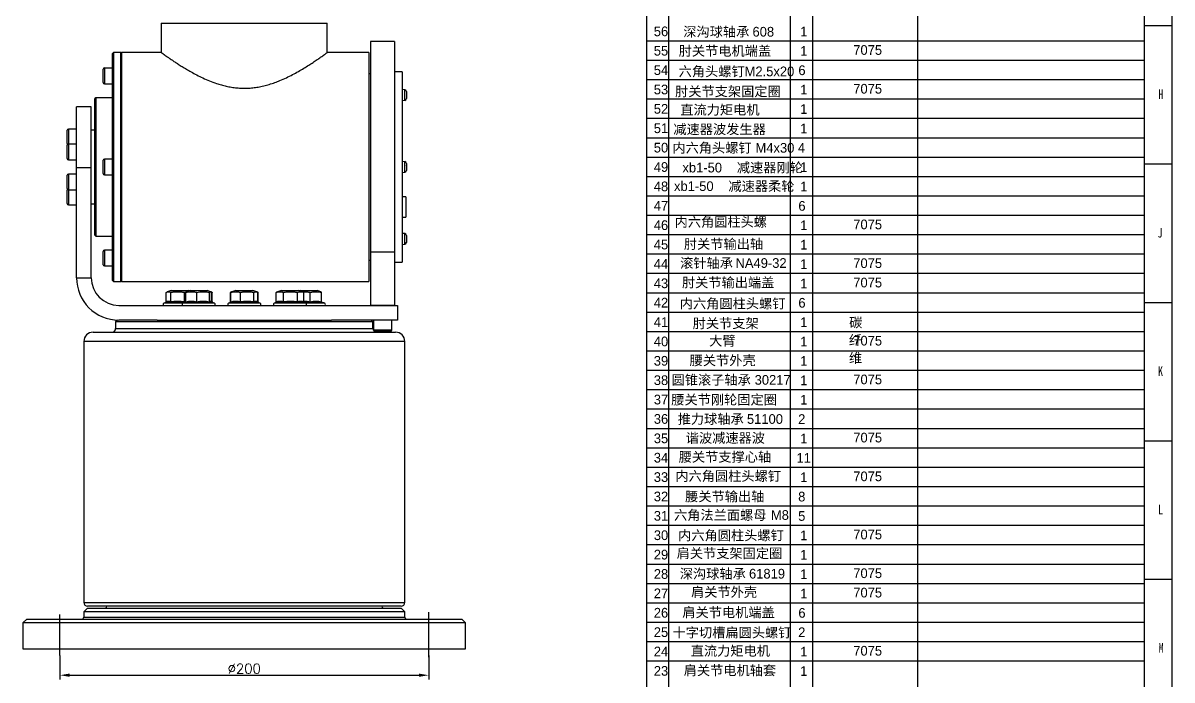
# Model space of a CAD drawing. Header units: millimetres. Extents: x 56 to 1245, y 45 to 886.
# Drawn here: x 830 to 1245.4, y 279.1 to 516.4 of the extents above; entities that cross this region are included whole.
import ezdxf

# ---------------------------------------------------------------- set-up
doc = ezdxf.new("R2010")
doc.units = ezdxf.units.MM
doc.styles.add('MtXpl_', font='SimSun.ttf')
doc.styles.add('MtXpl___shx', font='机械制图_长仿宋体.shx')
doc.styles.add('SLDTEXTSTYLE1', font='hyswlongfangsong.ttf')
doc.styles.get("Standard").update_dxf_attribs({"font": 'txt', "bigfont": 'gbcbig.shx'})
doc.styles.add('长仿宋', font='', dxfattribs={"height": 3.5})
doc.styles.get('长仿宋').set_extended_font_data('ChangFangSong')

msp = doc.modelspace()

# ---------------------------------------------------------------- linework, layer by layer
at = {"layer": 'Defpoints', "lineweight": -3}
for p, q in [((1245.36, 44.84), (1245.36, 885.84)), ((1235.36, 54.84), (1235.36, 875.89)), ((1055.36, 824.84), (1055.36, 110.84)), ((1063.36, 824.84), (1063.36, 110.84)), ((1107.36, 824.84), (1107.36, 110.84)), ((1115.36, 824.84), (1115.36, 110.84)), ((1153.36, 824.84), (1153.36, 110.84)), ((1245.36, 515.34), (1235.36, 515.34)), ((1235.36, 509.84), (1055.36, 509.84)), ((1235.36, 502.84), (1055.36, 502.84)), ((1235.36, 495.84), (1055.36, 495.84)), ((1235.36, 488.84), (1055.36, 488.84)), ((1235.36, 481.84), (1055.36, 481.84)), ((1235.36, 474.84), (1055.36, 474.84)), ((1235.36, 467.84), (1055.36, 467.84)), ((1245.36, 465.34), (1235.36, 465.34)), ((1235.36, 460.84), (1055.36, 460.84)), ((1235.36, 453.84), (1055.36, 453.84)), ((1235.36, 446.84), (1055.36, 446.84)), ((1235.36, 439.84), (1055.36, 439.84)), ((1235.36, 432.84), (1055.36, 432.84)), ((1235.36, 425.84), (1055.36, 425.84)), ((1235.36, 418.84), (1055.36, 418.84)), ((1235.36, 418.84), (1055.36, 418.84)), ((1245.36, 415.34), (1235.36, 415.34)), ((1235.36, 411.84), (1055.36, 411.84)), ((1235.36, 404.84), (1055.36, 404.84)), ((1235.36, 397.84), (1055.36, 397.84)), ((1235.36, 390.84), (1055.36, 390.84)), ((1235.36, 383.84), (1055.36, 383.84)), ((1235.36, 376.84), (1055.36, 376.84)), ((1235.36, 369.84), (1055.36, 369.84)), ((1235.36, 362.84), (1055.36, 362.84)), ((1245.36, 365.34), (1235.36, 365.34)), ((1235.36, 355.84), (1055.36, 355.84)), ((1235.36, 348.84), (1055.36, 348.84)), ((1235.36, 341.84), (1055.36, 341.84)), ((1235.36, 334.84), (1055.36, 334.84)), ((1235.36, 327.84), (1055.36, 327.84)), ((1235.36, 320.84), (1055.36, 320.84)), ((1235.36, 313.84), (1055.36, 313.84)), ((1245.36, 315.34), (1235.36, 315.34)), ((976.7, 287.37), (976.7, 303.55)), ((1235.36, 306.84), (1055.36, 306.84)), ((843.37, 287.93), (843.37, 302.67)), ((1235.36, 299.84), (1055.36, 299.84)), ((1235.36, 292.84), (1055.36, 292.84)), ((843.37, 287.93), (843.37, 279.29)), ((976.7, 287.93), (976.7, 279.29)), ((1235.36, 285.84), (1055.36, 285.84)), ((846.87, 280.79), (973.2, 280.79))]:
    msp.add_line(p, q, dxfattribs=at)
at = {"layer": 'Defpoints', "linetype": 'Continuous', "lineweight": -3}
for p, q in [((880.04, 516.38), (880.04, 505.71)), ((880.04, 516.38), (940.04, 516.38)), ((940.04, 505.7), (940.04, 516.38)), ((964.38, 509.71), (955.71, 509.71)), ((955.71, 509.71), (955.71, 433.66)), ((964.38, 509.71), (964.38, 433.66)), ((862.71, 505.71), (862.38, 505.38)), ((862.38, 484.88), (862.38, 505.38)), ((865.38, 505.71), (862.71, 505.71)), ((862.71, 505.71), (862.71, 485.05)), ((865.71, 505.38), (865.38, 505.71)), ((865.38, 423.05), (865.38, 505.71)), ((880.04, 505.71), (865.71, 505.71)), ((865.71, 505.71), (865.71, 423.05)), ((955.04, 505.71), (940.03, 505.71)), ((955.04, 505.71), (955.04, 423.05)), ((859.04, 494.87), (859.04, 499.71)), ((862.38, 500.12), (859.46, 500.12)), ((859.46, 500.12), (859.46, 494.46)), ((967.04, 498.71), (964.38, 498.71)), ((967.04, 498.71), (967.04, 430.05)), ((859.46, 494.46), (862.38, 494.46)), ((955.71, 498.05), (955.04, 498.05)), ((968.04, 492.28), (967.04, 492.36)), ((968.04, 488.45), (968.04, 492.28)), ((968.64, 491.61), (968.64, 490.88)), ((968.64, 490.88), (968.64, 490.88)), ((968.64, 490.88), (968.64, 490.39)), ((968.64, 490.39), (968.64, 490.38)), ((968.64, 490.38), (968.64, 489.22)), ((968.64, 490.38), (968.64, 490.38)), ((854.71, 486.05), (849.38, 486.05)), ((849.38, 464.07), (849.38, 486.05)), ((854.71, 464.07), (854.71, 486.05)), ((856.38, 489.38), (856.04, 489.05)), ((856.04, 476.71), (856.04, 489.05)), ((862.38, 489.38), (856.38, 489.38)), ((856.38, 489.38), (856.38, 476.88)), ((967.04, 488.36), (968.04, 488.45)), ((968.64, 489.22), (968.64, 489.18)), ((968.64, 489.22), (968.64, 489.19)), ((968.64, 489.18), (968.64, 489.07)), ((968.64, 489.07), (968.64, 489.11)), ((862.38, 423.38), (862.38, 484.88)), ((862.71, 485.05), (862.71, 423.05)), ((846.04, 474.54), (846.04, 477.63)), ((849.38, 478.05), (846.46, 478.05)), ((846.46, 478.05), (846.46, 474.43)), ((856.04, 477.71), (854.71, 477.71)), ((846.04, 472.8), (846.04, 474.54)), ((846.46, 474.43), (846.46, 472.63)), ((856.04, 439.71), (856.04, 476.71)), ((856.38, 476.88), (856.38, 439.38)), ((846.04, 467.38), (846.04, 472.21)), ((849.38, 472.63), (846.46, 472.63)), ((846.46, 472.63), (846.46, 466.96)), ((846.46, 466.96), (849.38, 466.96)), ((859.04, 461.96), (859.04, 466.8)), ((862.38, 467.21), (859.46, 467.21)), ((859.46, 467.21), (859.46, 461.55)), ((968.04, 466.29), (967.04, 466.38)), ((968.04, 462.47), (968.04, 466.29)), ((968.64, 465.63), (968.64, 464.96)), ((846.04, 456.55), (846.04, 461.38)), ((849.38, 461.8), (846.46, 461.8)), ((846.46, 461.8), (846.46, 456.13)), ((849.38, 424.38), (849.38, 464.07)), ((854.71, 464.07), (849.38, 464.07)), ((854.71, 424.38), (854.71, 464.07)), ((859.46, 461.55), (862.38, 461.55)), ((967.04, 462.38), (968.04, 462.47)), ((968.64, 464.96), (968.64, 464.97)), ((968.64, 464.97), (968.64, 464.48)), ((968.64, 464.5), (968.64, 464.47)), ((968.64, 464.48), (968.64, 464.47)), ((968.64, 464.47), (968.64, 463.27)), ((968.64, 463.27), (968.64, 463.23)), ((968.64, 463.27), (968.64, 463.24)), ((968.64, 463.23), (968.64, 463.09)), ((968.64, 463.09), (968.64, 463.14)), ((846.04, 451.13), (846.04, 455.96)), ((846.46, 456.13), (849.38, 456.13)), ((846.46, 456.13), (846.46, 450.71)), ((968.38, 453.61), (967.04, 453.61)), ((968.38, 453.61), (968.38, 446.28)), ((846.46, 450.71), (849.38, 450.71)), ((854.71, 451.05), (856.04, 451.05)), ((967.04, 446.28), (968.38, 446.28)), ((968.04, 440.31), (967.04, 440.4)), ((968.04, 436.49), (968.04, 440.31)), ((856.04, 439.71), (856.38, 439.38)), ((856.38, 439.38), (862.38, 439.38)), ((967.04, 436.4), (968.04, 436.49)), ((968.64, 439.65), (968.64, 438.99)), ((968.64, 438.99), (968.64, 439)), ((968.64, 439), (968.64, 438.51)), ((968.64, 438.52), (968.64, 438.5)), ((968.64, 438.51), (968.64, 438.5)), ((968.64, 438.5), (968.64, 437.3)), ((968.64, 437.3), (968.64, 437.26)), ((968.64, 437.3), (968.64, 437.26)), ((968.64, 437.26), (968.64, 437.11)), ((968.64, 437.11), (968.64, 437.16)), ((859.04, 429.06), (859.04, 433.89)), ((862.38, 434.31), (859.46, 434.31)), ((859.46, 434.31), (859.46, 428.64)), ((964.38, 433.66), (955.71, 433.66)), ((955.71, 433.66), (955.71, 414.38)), ((964.38, 433.66), (964.38, 414.38)), ((859.46, 428.64), (862.38, 428.64)), ((955.04, 430.71), (955.71, 430.71)), ((964.38, 430.05), (967.04, 430.05)), ((849.38, 424.38), (854.71, 424.38)), ((862.38, 423.38), (862.71, 423.05)), ((862.71, 423.05), (865.38, 423.05)), ((865.38, 423.05), (865.71, 423.38)), ((865.71, 423.05), (955.04, 423.05)), ((883.64, 419.78), (882.11, 419.22)), ((883.64, 419.78), (889.78, 419.78)), ((890.48, 419.78), (889.17, 419.3)), ((890.13, 419.65), (889.78, 419.78)), ((890.48, 419.78), (896.61, 419.78)), ((897.92, 419.3), (896.61, 419.78)), ((906.98, 419.78), (905.53, 419.25)), ((906.98, 419.78), (913.11, 419.78)), ((914.56, 419.25), (913.11, 419.78)), ((923.48, 419.78), (921.66, 419.12)), ((923.48, 419.78), (929.61, 419.78)), ((931.43, 419.12), (929.61, 419.78)), ((930.31, 419.78), (929.96, 419.65)), ((930.31, 419.78), (936.44, 419.78)), ((937.74, 419.31), (936.44, 419.78)), ((881.87, 415.5), (880.98, 415.18)), ((881.79, 415.69), (881.79, 419.08)), ((883.47, 415.69), (883.47, 419.08)), ((888.88, 415.57), (887.82, 415.18)), ((888.39, 415.69), (888.39, 419.08)), ((888.39, 415.69), (888.9, 415.8)), ((888.9, 415.69), (888.9, 419.08)), ((892.85, 415.69), (892.85, 419.08)), ((897.49, 415.69), (897.49, 419.08)), ((898.16, 419.22), (897.94, 419.3)), ((899.27, 415.18), (898.14, 415.59)), ((898.18, 415.69), (898.18, 419.08)), ((898.18, 415.69), (898.2, 415.59)), ((898.48, 415.69), (898.48, 419.08)), ((905.08, 415.46), (904.32, 415.18)), ((904.92, 415.35), (905.01, 415.4)), ((905.04, 415.69), (905.04, 419.08)), ((905.04, 415.69), (905.18, 415.73)), ((905.53, 419.25), (905.09, 419.1)), ((905.09, 419.09), (905.33, 419.16)), ((905.18, 415.69), (905.18, 419.08)), ((908.63, 415.69), (908.63, 419.08)), ((913.5, 415.69), (913.5, 419.08)), ((914.99, 419.1), (914.57, 419.25)), ((915.77, 415.18), (914.79, 415.54)), ((914.82, 415.53), (914.79, 415.54)), ((914.91, 415.69), (914.91, 419.08)), ((914.91, 415.74), (915.05, 415.69)), ((914.93, 419.11), (915.05, 419.08)), ((915.05, 419.08), (914.99, 419.09)), ((915.05, 415.69), (915.05, 419.08)), ((921.29, 415.35), (920.81, 415.18)), ((921.67, 419.12), (921.54, 419.08)), ((921.54, 415.69), (921.54, 419.08)), ((924.24, 415.69), (924.24, 419.08)), ((929.23, 415.69), (929.23, 419.08)), ((931.54, 415.69), (931.54, 419.08)), ((932.27, 415.18), (931.69, 415.39)), ((933.88, 415.69), (933.88, 419.08)), ((937.94, 415.69), (937.94, 419.08)), ((939.11, 415.18), (937.95, 415.6)), ((864.71, 414.38), (965.38, 414.38)), ((883, 415.18), (880.98, 415.18)), ((887.82, 415.18), (883, 415.18)), ((892.75, 415.18), (887.82, 415.18)), ((899.27, 415.18), (892.75, 415.18)), ((908.43, 415.18), (904.32, 415.18)), ((915.77, 415.18), (908.43, 415.18)), ((923.9, 415.18), (920.81, 415.18)), ((932.27, 415.18), (923.9, 415.18)), ((939.11, 415.18), (932.27, 415.18)), ((964.38, 414.38), (955.71, 414.38)), ((965.38, 414.38), (965.38, 409.05)), ((864.21, 409.05), (863.54, 408.38)), ((863.54, 408.38), (863.54, 406.05)), ((956.54, 408.38), (863.54, 408.38)), ((878.59, 409.05), (864.71, 409.05)), ((878.59, 409.05), (941.5, 409.05)), ((965.38, 409.05), (941.5, 409.05)), ((956.54, 408.38), (955.88, 409.05)), ((956.54, 406.05), (956.54, 408.38)), ((956.71, 409.05), (956.71, 405.55)), ((963.38, 405.55), (963.38, 409.05)), ((855.38, 404.71), (964.71, 404.71)), ((863.54, 406.05), (956.54, 406.05)), ((956.71, 405.55), (963.29, 405.55)), ((962.8, 405.05), (957.21, 405.05)), ((962.88, 405.05), (962.8, 405.05)), ((963.29, 405.55), (963.38, 405.55)), ((852.04, 401.38), (852.04, 307.05)), ((968.04, 401.38), (852.04, 401.38)), ((968.04, 307.05), (968.04, 401.38)), ((852.04, 307.05), (968.04, 307.05)), ((853.38, 305.05), (852.04, 303.71)), ((852.04, 303.71), (852.04, 301.71)), ((968.04, 303.71), (852.04, 303.71)), ((966.71, 305.71), (853.38, 305.71)), ((853.38, 305.05), (966.7, 305.05)), ((966.7, 305.05), (966.71, 305.05)), ((968.04, 303.71), (966.71, 305.05)), ((968.04, 301.71), (968.04, 303.71)), ((831.38, 301.05), (830.04, 299.71)), ((830.04, 299.71), (830.04, 290.38)), ((990.04, 299.71), (830.04, 299.71)), ((831.38, 301.05), (988.7, 301.05)), ((852.04, 301.71), (968.03, 301.71)), ((968.03, 301.71), (968.04, 301.71)), ((988.7, 301.05), (988.71, 301.05)), ((990.04, 299.71), (988.71, 301.05)), ((990.04, 290.38), (990.04, 299.71)), ((830.04, 290.38), (990.03, 290.38)), ((990.03, 290.38), (990.04, 290.38))]:
    msp.add_line(p, q, dxfattribs=at)
for centre, radius, start, end in [((859.46, 499.71), 0.417, 90, 180), ((859.46, 494.87), 0.417, 180, 270), ((967.98, 491.61), 0.667, 0, 85), ((967.98, 489.11), 0.667, 275, 0), ((846.46, 477.63), 0.417, 90, 180), ((846.46, 472.8), 0.417, 180, 224.427), ((846.46, 472.21), 0.417, 90, 180), ((846.46, 467.38), 0.417, 180, 270), ((859.46, 466.8), 0.417, 90, 180), ((967.98, 465.63), 0.667, 0, 85), ((846.46, 461.38), 0.417, 90, 180), ((859.46, 461.96), 0.417, 180, 270), ((967.98, 463.13), 0.667, 275, 0), ((846.46, 456.55), 0.417, 180, 270), ((846.46, 455.96), 0.417, 135.573, 180), ((846.46, 451.13), 0.417, 180, 270), ((967.98, 439.65), 0.667, 0, 85), ((967.98, 437.15), 0.667, 275, 0), ((859.46, 433.89), 0.417, 90, 180), ((859.46, 429.06), 0.417, 180, 270), ((864.71, 424.38), 15.33, 180, 270), ((864.71, 424.38), 10, 180, 270), ((881.12, 414.79), 0.412, 110, 270), ((887.96, 414.79), 0.412, 110, 270), ((899.13, 414.79), 0.412, 270, 70), ((904.46, 414.79), 0.412, 110, 270), ((915.63, 414.79), 0.412, 270, 70), ((920.96, 414.79), 0.412, 110, 270), ((932.13, 414.79), 0.412, 270, 70), ((938.96, 414.79), 0.412, 270, 70), ((855.38, 401.38), 3.33, 90, 180), ((862.21, 406.05), 1.33, 270, 0), ((957.88, 406.05), 1.33, 180, 270), ((957.21, 405.55), 0.5, 180, 270), ((962.88, 405.55), 0.5, 270, 0), ((964.71, 401.38), 3.33, 0, 90), ((853.38, 307.05), 1.33, 180, 270), ((859.71, 305.71), 0.667, 270, 0), ((960.38, 305.71), 0.667, 180, 270), ((966.71, 307.05), 1.33, 270, 0), ((851.38, 301.71), 0.667, 270, 0), ((968.71, 301.71), 0.667, 180, 270)]:
    msp.add_arc(centre, radius, start, end, dxfattribs=at)
for points, knots in [([(880.04, 505.71), (880.06, 505.7), (880.09, 505.68), (880.34, 505.5), (880.74, 505.21), (881.3, 504.81), (881.99, 504.32), (882.82, 503.74), (883.78, 503.08), (884.89, 502.34), (886.16, 501.51), (887.57, 500.62), (889.11, 499.68), (890.86, 498.67), (892.83, 497.6), (895.05, 496.51), (897.44, 495.46), (899.69, 494.62), (901.74, 493.99), (903.54, 493.53), (905.41, 493.17), (907.31, 492.92), (909.23, 492.81), (911.15, 492.81), (913.09, 492.96), (915.07, 493.23), (917.08, 493.65), (919.09, 494.2), (921.04, 494.85), (923.12, 495.66), (925.29, 496.62), (927.52, 497.74), (929.62, 498.89), (931.57, 500.03), (933.35, 501.14), (934.97, 502.19), (936.42, 503.16), (937.55, 503.94), (938.4, 504.54), (939.02, 504.98), (939.52, 505.33), (939.85, 505.57), (940.03, 505.7), (940.03, 505.7), (940.03, 505.7)], [0, 0, 0, 0, 0.022084, 0.044529, 0.067156, 0.090147, 0.112227, 0.134588, 0.157083, 0.179843, 0.204002, 0.228416, 0.252953, 0.277736, 0.306354, 0.335159, 0.364595, 0.394287, 0.413514, 0.432965, 0.452541, 0.472385, 0.49162, 0.511186, 0.530924, 0.551004, 0.572589, 0.594504, 0.61657, 0.638927, 0.667772, 0.696829, 0.726505, 0.756385, 0.785494, 0.814815, 0.844875, 0.875226, 0.896915, 0.91889, 0.941016, 0.963462, 0.985156, 1, 1, 1, 1]), ([(881.65, 415.43), (881.68, 415.45), (881.73, 415.49), (881.78, 415.58), (881.79, 415.66), (881.79, 415.69)], [0, 0, 0, 0, 0.295183, 0.646867, 1, 1, 1, 1]), ([(881.79, 419.08), (881.93, 419.14), (882.2, 419.28), (882.62, 419.34), (882.97, 419.29), (883.25, 419.19), (883.39, 419.11), (883.47, 419.08)], [0, 0, 0, 0, 0.245777, 0.49396, 0.74516, 0.87247, 1, 1, 1, 1]), ([(881.79, 415.69), (881.93, 415.76), (882.21, 415.88), (882.63, 415.94), (883.05, 415.88), (883.33, 415.76), (883.47, 415.69)], [0, 0, 0, 0, 0.249147, 0.5, 0.749016, 1, 1, 1, 1]), ([(883.29, 415.35), (883.22, 415.38), (883.08, 415.46), (882.86, 415.54), (882.64, 415.6), (882.43, 415.62), (882.22, 415.6), (882.03, 415.56), (881.92, 415.52), (881.87, 415.5)], [0, 0, 0, 0, 0.154325, 0.308877, 0.464333, 0.620203, 0.761867, 0.903863, 1, 1, 1, 1]), ([(883.29, 415.35), (883.29, 415.35), (883.32, 415.36), (883.36, 415.4), (883.42, 415.48), (883.46, 415.58), (883.46, 415.66), (883.47, 415.69)], [0, 0, 0, 0, 0.006713, 0.267679, 0.528689, 0.76386, 1, 1, 1, 1]), ([(888.33, 415.37), (887.95, 415.43), (887.14, 415.57), (885.92, 415.63), (884.62, 415.57), (883.76, 415.42), (883.29, 415.35)], [0, 0, 0, 0, 0.227052, 0.485365, 0.720735, 1, 1, 1, 1]), ([(883.47, 419.08), (883.86, 419.14), (884.66, 419.28), (885.89, 419.34), (887.14, 419.28), (887.97, 419.15), (888.39, 419.08)], [0, 0, 0, 0, 0.2447066, 0.4911898, 0.7444174, 1, 1, 1, 1]), ([(883.47, 415.69), (883.87, 415.76), (884.69, 415.88), (885.92, 415.94), (887.16, 415.88), (887.98, 415.76), (888.39, 415.69)], [0, 0, 0, 0, 0.249147, 0.5, 0.749016, 1, 1, 1, 1]), ([(888.39, 419.08), (888.53, 419.12), (888.74, 419.18), (888.96, 419.21), (889.04, 419.22)], [0, 0, 0, 0, 0.6598013, 1, 1, 1, 1]), ([(888.39, 415.69), (888.39, 415.66), (888.39, 415.58), (888.41, 415.48), (888.43, 415.43), (888.44, 415.41)], [0, 0, 0, 0, 0.326737, 0.652134, 1, 1, 1, 1]), ([(888.65, 415.35), (888.65, 415.35), (888.69, 415.36), (888.76, 415.4), (888.84, 415.48), (888.89, 415.58), (888.9, 415.66), (888.9, 415.69)], [0, 0, 0, 0, 0.006713, 0.267679, 0.528689, 0.76386, 1, 1, 1, 1]), ([(892.81, 415.35), (892.64, 415.38), (892.3, 415.46), (891.78, 415.54), (891.26, 415.6), (890.76, 415.62), (890.26, 415.6), (889.75, 415.55), (889.22, 415.47), (888.84, 415.39), (888.65, 415.35)], [0, 0, 0, 0, 0.124415, 0.249012, 0.374339, 0.499999, 0.614207, 0.728682, 0.864203, 1, 1, 1, 1]), ([(888.65, 415.35), (888.69, 415.38), (888.75, 415.46), (888.82, 415.53), (888.86, 415.55), (888.87, 415.55)], [0, 0, 0, 0, 0.448513, 0.897686, 1, 1, 1, 1]), ([(888.9, 419.08), (889.23, 419.14), (889.87, 419.28), (890.86, 419.34), (891.68, 419.29), (892.35, 419.19), (892.68, 419.11), (892.85, 419.08)], [0, 0, 0, 0, 0.245777, 0.49396, 0.74516, 0.87247, 1, 1, 1, 1]), ([(889.17, 419.3), (889.16, 419.3), (889.13, 419.29), (889.07, 419.25), (888.99, 419.18), (888.94, 419.11), (888.9, 419.08)], [0, 0, 0, 0, 0.074558, 0.361704, 0.649322, 1, 1, 1, 1]), ([(888.9, 415.69), (889.23, 415.76), (889.88, 415.88), (890.87, 415.94), (891.87, 415.88), (892.52, 415.76), (892.85, 415.69)], [0, 0, 0, 0, 0.249147, 0.5, 0.749016, 1, 1, 1, 1]), ([(892.81, 415.35), (892.81, 415.35), (892.81, 415.36), (892.82, 415.4), (892.84, 415.48), (892.84, 415.58), (892.85, 415.66), (892.85, 415.69)], [0, 0, 0, 0, 0.0067129, 0.2676791, 0.5286892, 0.7638601, 1, 1, 1, 1]), ([(897.7, 415.35), (897.3, 415.42), (896.48, 415.56), (895.28, 415.63), (894.05, 415.57), (893.25, 415.42), (892.81, 415.35)], [0, 0, 0, 0, 0.24903, 0.499998, 0.728675, 1, 1, 1, 1]), ([(892.85, 419.08), (893.22, 419.14), (893.98, 419.28), (895.14, 419.34), (896.31, 419.28), (897.09, 419.15), (897.49, 419.08)], [0, 0, 0, 0, 0.244707, 0.49119, 0.744417, 1, 1, 1, 1]), ([(892.85, 415.69), (893.23, 415.76), (894, 415.88), (895.16, 415.94), (896.33, 415.88), (897.1, 415.76), (897.49, 415.69)], [0, 0, 0, 0, 0.249147, 0.4999998, 0.7490164, 1, 1, 1, 1]), ([(897.49, 419.08), (897.52, 419.11), (897.6, 419.21), (897.7, 419.29), (897.8, 419.32), (897.88, 419.32), (897.95, 419.3), (898.05, 419.23), (898.13, 419.15), (898.18, 419.08), (898.18, 419.08)], [0, 0, 0, 0, 0.1330201, 0.3436676, 0.4496094, 0.5557577, 0.6639796, 0.772406, 0.9904036, 1, 1, 1, 1]), ([(897.49, 415.69), (897.54, 415.76), (897.66, 415.88), (897.84, 415.94), (898.01, 415.88), (898.13, 415.76), (898.18, 415.69)], [0, 0, 0, 0, 0.2495246, 0.5007637, 0.7494034, 1, 1, 1, 1]), ([(897.49, 415.69), (897.49, 415.66), (897.5, 415.58), (897.54, 415.48), (897.61, 415.4), (897.67, 415.36), (897.7, 415.35), (897.7, 415.35)], [0, 0, 0, 0, 0.23614, 0.471311, 0.732321, 0.993287, 1, 1, 1, 1]), ([(898.14, 415.59), (898.11, 415.6), (898.05, 415.62), (897.97, 415.6), (897.88, 415.55), (897.79, 415.47), (897.73, 415.39), (897.7, 415.35)], [0, 0, 0, 0, 0.19366, 0.377886, 0.562547, 0.78105, 1, 1, 1, 1]), ([(898.16, 415.59), (898.15, 415.59), (898.15, 415.59), (898.14, 415.59), (898.14, 415.59)], [0, 0, 0, 0, 0.657715, 1, 1, 1, 1]), ([(898.16, 419.21), (898.19, 419.2), (898.3, 419.17), (898.4, 419.11), (898.48, 419.08)], [0, 0, 0, 0, 0.29698, 1, 1, 1, 1]), ([(898.18, 415.82), (898.21, 415.81), (898.31, 415.78), (898.4, 415.73), (898.48, 415.69)], [0, 0, 0, 0, 0.2573401, 1, 1, 1, 1]), ([(898.48, 415.69), (898.48, 415.66), (898.49, 415.58), (898.54, 415.49), (898.59, 415.44), (898.62, 415.42)], [0, 0, 0, 0, 0.3431583, 0.6849082, 1, 1, 1, 1]), ([(904.77, 415.35), (904.77, 415.35), (904.81, 415.36), (904.88, 415.4), (904.97, 415.48), (905.03, 415.58), (905.04, 415.66), (905.04, 415.69)], [0, 0, 0, 0, 0.006713, 0.267679, 0.528689, 0.76386, 1, 1, 1, 1]), ([(904.92, 415.35), (904.92, 415.35), (904.96, 415.36), (905.03, 415.4), (905.11, 415.48), (905.17, 415.58), (905.18, 415.66), (905.18, 415.69)], [0, 0, 0, 0, 0.006713, 0.267679, 0.528689, 0.76386, 1, 1, 1, 1]), ([(908.56, 415.35), (908.41, 415.38), (908.11, 415.46), (907.66, 415.54), (907.21, 415.6), (906.76, 415.62), (906.33, 415.6), (905.88, 415.55), (905.41, 415.47), (905.08, 415.39), (904.92, 415.35)], [0, 0, 0, 0, 0.124415, 0.249012, 0.374339, 0.499999, 0.614207, 0.728682, 0.864203, 1, 1, 1, 1]), ([(905.18, 419.08), (905.46, 419.14), (906.03, 419.28), (906.89, 419.34), (907.61, 419.29), (908.2, 419.19), (908.49, 419.11), (908.63, 419.08)], [0, 0, 0, 0, 0.245777, 0.49396, 0.74516, 0.87247, 1, 1, 1, 1]), ([(905.53, 419.25), (905.52, 419.25), (905.47, 419.24), (905.36, 419.18), (905.24, 419.11), (905.18, 419.08)], [0, 0, 0, 0, 0.014694, 0.458675, 1, 1, 1, 1]), ([(905.18, 415.69), (905.47, 415.76), (906.04, 415.88), (906.9, 415.94), (907.77, 415.88), (908.35, 415.76), (908.63, 415.69)], [0, 0, 0, 0, 0.249147, 0.4999998, 0.7490164, 1, 1, 1, 1]), ([(908.56, 415.35), (908.56, 415.35), (908.57, 415.36), (908.59, 415.4), (908.61, 415.48), (908.63, 415.58), (908.63, 415.66), (908.63, 415.69)], [0, 0, 0, 0, 0.006713, 0.267679, 0.528689, 0.76386, 1, 1, 1, 1]), ([(913.68, 415.35), (913.26, 415.42), (912.41, 415.56), (911.15, 415.63), (909.86, 415.57), (909.02, 415.42), (908.56, 415.35)], [0, 0, 0, 0, 0.24903, 0.499998, 0.728675, 1, 1, 1, 1]), ([(908.63, 419.08), (909.03, 419.14), (909.82, 419.28), (911.03, 419.34), (912.26, 419.28), (913.08, 419.15), (913.5, 419.08)], [0, 0, 0, 0, 0.244707, 0.49119, 0.744417, 1, 1, 1, 1]), ([(908.63, 415.69), (909.03, 415.76), (909.84, 415.88), (911.06, 415.94), (912.29, 415.88), (913.09, 415.76), (913.5, 415.69)], [0, 0, 0, 0, 0.249147, 0.5, 0.749016, 1, 1, 1, 1]), ([(913.5, 419.08), (913.56, 419.11), (913.72, 419.21), (913.93, 419.29), (914.13, 419.32), (914.28, 419.32), (914.43, 419.3), (914.64, 419.23), (914.8, 419.15), (914.9, 419.08), (914.91, 419.08)], [0, 0, 0, 0, 0.13302, 0.343668, 0.449609, 0.555758, 0.66398, 0.772406, 0.990404, 1, 1, 1, 1]), ([(913.5, 415.69), (913.61, 415.76), (913.85, 415.88), (914.2, 415.94), (914.56, 415.88), (914.79, 415.76), (914.91, 415.69)], [0, 0, 0, 0, 0.2495246, 0.5007637, 0.7494034, 1, 1, 1, 1]), ([(913.5, 415.69), (913.5, 415.66), (913.5, 415.58), (913.54, 415.48), (913.6, 415.4), (913.65, 415.36), (913.68, 415.35), (913.68, 415.35)], [0, 0, 0, 0, 0.2361399, 0.4713108, 0.7323209, 0.9932871, 1, 1, 1, 1]), ([(914.79, 415.54), (914.79, 415.54), (914.73, 415.57), (914.6, 415.59), (914.42, 415.62), (914.24, 415.6), (914.06, 415.55), (913.88, 415.47), (913.75, 415.39), (913.68, 415.35)], [0, 0, 0, 0, 0.002008, 0.168242, 0.334916, 0.48687, 0.639181, 0.819406, 1, 1, 1, 1]), ([(914.91, 415.69), (914.91, 415.66), (914.92, 415.58), (914.96, 415.5), (915, 415.47), (915.01, 415.46)], [0, 0, 0, 0, 0.419295, 0.836869, 1, 1, 1, 1]), ([(915.05, 415.69), (915.05, 415.66), (915.06, 415.58), (915.12, 415.48), (915.2, 415.4), (915.28, 415.36), (915.32, 415.35), (915.32, 415.35)], [0, 0, 0, 0, 0.23614, 0.471311, 0.732321, 0.993287, 1, 1, 1, 1]), ([(921.27, 415.35), (921.27, 415.35), (921.31, 415.36), (921.39, 415.4), (921.47, 415.48), (921.53, 415.58), (921.54, 415.66), (921.54, 415.69)], [0, 0, 0, 0, 0.006713, 0.267679, 0.528689, 0.76386, 1, 1, 1, 1]), ([(924.11, 415.35), (924, 415.38), (923.77, 415.46), (923.42, 415.54), (923.06, 415.6), (922.72, 415.62), (922.38, 415.6), (922.03, 415.55), (921.66, 415.47), (921.4, 415.39), (921.27, 415.35)], [0, 0, 0, 0, 0.1244148, 0.2490123, 0.3743394, 0.4999995, 0.6142069, 0.7286824, 0.8642027, 1, 1, 1, 1]), ([(921.54, 419.08), (921.76, 419.14), (922.2, 419.28), (922.88, 419.34), (923.44, 419.29), (923.9, 419.19), (924.12, 419.11), (924.24, 419.08)], [0, 0, 0, 0, 0.245777, 0.49396, 0.74516, 0.87247, 1, 1, 1, 1]), ([(921.54, 415.69), (921.77, 415.76), (922.21, 415.88), (922.89, 415.94), (923.57, 415.88), (924.01, 415.76), (924.24, 415.69)], [0, 0, 0, 0, 0.249147, 0.5, 0.749016, 1, 1, 1, 1]), ([(924.11, 415.35), (924.11, 415.35), (924.13, 415.36), (924.16, 415.4), (924.2, 415.48), (924.23, 415.58), (924.23, 415.66), (924.24, 415.69)], [0, 0, 0, 0, 0.006713, 0.267679, 0.528689, 0.76386, 1, 1, 1, 1]), ([(929.38, 415.35), (928.95, 415.42), (928.07, 415.56), (926.78, 415.63), (925.46, 415.57), (924.58, 415.42), (924.11, 415.35)], [0, 0, 0, 0, 0.24903, 0.499998, 0.728675, 1, 1, 1, 1]), ([(924.24, 419.08), (924.64, 419.14), (925.45, 419.28), (926.7, 419.34), (927.97, 419.28), (928.81, 419.15), (929.23, 419.08)], [0, 0, 0, 0, 0.244707, 0.49119, 0.744417, 1, 1, 1, 1]), ([(924.24, 415.69), (924.65, 415.76), (925.48, 415.88), (926.73, 415.94), (927.99, 415.88), (928.82, 415.76), (929.23, 415.69)], [0, 0, 0, 0, 0.249147, 0.4999998, 0.7490164, 1, 1, 1, 1]), ([(929.23, 419.08), (929.34, 419.11), (929.6, 419.21), (929.94, 419.29), (930.27, 419.32), (930.52, 419.32), (930.77, 419.3), (931.1, 419.23), (931.36, 419.15), (931.53, 419.08), (931.54, 419.08)], [0, 0, 0, 0, 0.1330201, 0.3436676, 0.4496094, 0.5557577, 0.6639796, 0.772406, 0.9904036, 1, 1, 1, 1]), ([(929.23, 415.69), (929.43, 415.76), (929.81, 415.88), (930.39, 415.94), (930.97, 415.88), (931.35, 415.76), (931.54, 415.69)], [0, 0, 0, 0, 0.2495246, 0.5007637, 0.7494034, 1, 1, 1, 1]), ([(929.23, 415.69), (929.24, 415.66), (929.24, 415.58), (929.27, 415.48), (929.32, 415.4), (929.36, 415.36), (929.38, 415.35), (929.38, 415.35)], [0, 0, 0, 0, 0.23614, 0.471311, 0.732321, 0.993287, 1, 1, 1, 1]), ([(931.69, 415.39), (931.63, 415.41), (931.47, 415.47), (931.2, 415.54), (930.89, 415.6), (930.59, 415.62), (930.31, 415.6), (930.01, 415.55), (929.7, 415.47), (929.49, 415.39), (929.38, 415.35)], [0, 0, 0, 0, 0.077529, 0.208588, 0.340412, 0.472586, 0.593085, 0.713869, 0.856788, 1, 1, 1, 1]), ([(930.97, 419.29), (931.17, 419.3), (931.75, 419.34), (932.72, 419.28), (933.49, 419.14), (933.88, 419.08)], [0, 0, 0, 0, 0.200401, 0.59835, 1, 1, 1, 1]), ([(931.54, 415.92), (931.56, 415.92), (931.96, 415.94), (932.74, 415.88), (933.5, 415.76), (933.88, 415.69)], [0, 0, 0, 0, 0.023713, 0.509936, 1, 1, 1, 1]), ([(931.54, 415.69), (931.55, 415.66), (931.55, 415.58), (931.61, 415.48), (931.7, 415.4), (931.77, 415.36), (931.81, 415.35), (931.81, 415.35)], [0, 0, 0, 0, 0.23614, 0.471311, 0.732321, 0.993287, 1, 1, 1, 1]), ([(933.91, 415.35), (933.51, 415.42), (932.73, 415.57), (931.95, 415.59), (931.56, 415.61)], [0, 0, 0, 0, 0.50867, 1, 1, 1, 1]), ([(933.88, 419.08), (934.06, 419.11), (934.52, 419.21), (935.13, 419.29), (935.7, 419.32), (936.14, 419.32), (936.58, 419.3), (937.17, 419.23), (937.62, 419.15), (937.93, 419.08), (937.94, 419.08)], [0, 0, 0, 0, 0.1330201, 0.3436676, 0.4496094, 0.5557577, 0.6639796, 0.772406, 0.9904036, 1, 1, 1, 1]), ([(933.88, 415.69), (934.21, 415.76), (934.89, 415.88), (935.91, 415.94), (936.93, 415.88), (937.6, 415.76), (937.94, 415.69)], [0, 0, 0, 0, 0.249525, 0.500764, 0.749403, 1, 1, 1, 1]), ([(933.88, 415.69), (933.88, 415.66), (933.88, 415.58), (933.89, 415.48), (933.89, 415.4), (933.9, 415.36), (933.91, 415.35), (933.91, 415.35)], [0, 0, 0, 0, 0.23614, 0.471311, 0.732321, 0.993287, 1, 1, 1, 1]), ([(938.19, 415.35), (938.01, 415.38), (937.66, 415.46), (937.12, 415.54), (936.58, 415.6), (936.06, 415.62), (935.55, 415.6), (935.03, 415.55), (934.48, 415.47), (934.1, 415.39), (933.91, 415.35)], [0, 0, 0, 0, 0.124241, 0.248664, 0.373813, 0.499293, 0.613691, 0.728358, 0.86404, 1, 1, 1, 1]), ([(937.94, 419.08), (937.9, 419.15), (937.83, 419.26), (937.76, 419.29), (937.73, 419.3)], [0, 0, 0, 0, 0.594801, 1, 1, 1, 1]), ([(937.94, 415.69), (937.94, 415.66), (937.95, 415.58), (938, 415.48), (938.08, 415.4), (938.15, 415.36), (938.19, 415.35), (938.19, 415.35)], [0, 0, 0, 0, 0.2361399, 0.4713108, 0.7323209, 0.9932871, 1, 1, 1, 1]), ([(937.95, 415.6), (937.96, 415.6), (937.98, 415.59), (938.04, 415.55), (938.11, 415.47), (938.16, 415.39), (938.19, 415.35)], [0, 0, 0, 0, 0.067203, 0.34399, 0.67166, 1, 1, 1, 1])]:
    msp.add_open_spline(points, degree=3, knots=knots, dxfattribs=at)
at = {"layer": 'Defpoints'}
for points in [[(846.87, 281.38), (846.87, 280.21), (843.37, 280.79)], [(973.2, 281.38), (973.2, 280.21), (976.7, 280.79)]]:
    msp.add_solid(points, dxfattribs=at)

# ---------------------------------------------------------------- texts
for s, style, p in [('56', 'MtXpl___shx', (1058.05, 511.61)), ('深沟球轴承', 'MtXpl_', (1068.7, 511.47)), ('608', 'MtXpl___shx', (1093.73, 511.47)), ('1', '长仿宋', (1110.98, 511.56)), ('55', 'MtXpl___shx', (1058.05, 504.61)), ('肘关节电机端盖', 'MtXpl_', (1067.05, 504.56)), ('1', '长仿宋', (1110.98, 504.56)), ('7075', '长仿宋', (1130.15, 504.88)), ('54', 'MtXpl___shx', (1058.05, 497.61)), ('六角头螺钉', 'MtXpl_', (1067.03, 497.15)), ('M2.5x20', 'MtXpl___shx', (1090.88, 497.15)), ('6', '长仿宋', (1110.31, 497.56)), ('7075', '长仿宋', (1130.15, 490.88)), ('53', 'MtXpl___shx', (1058.05, 490.61)), ('肘关节支架固定圈', 'MtXpl_', (1065.74, 489.93)), ('1', '长仿宋', (1110.98, 490.56)), ('H', 'SLDTEXTSTYLE1', (1240.43, 488.88)), ('52', 'MtXpl___shx', (1058.05, 483.61)), ('直流力矩电机', 'MtXpl_', (1067.63, 483.29)), ('1', '长仿宋', (1110.98, 483.56)), ('51', 'MtXpl___shx', (1058.05, 476.61)), ('减速器波发生器', 'MtXpl_', (1065.13, 476.25)), ('1', '长仿宋', (1110.98, 476.56)), ('内六角头螺钉', 'MtXpl_', (1064.78, 469.54)), ('50', 'MtXpl___shx', (1058.05, 469.61)), ('M4x30', 'MtXpl___shx', (1094.81, 469.54)), ('4', '长仿宋', (1110.14, 469.56)), ('49', 'MtXpl___shx', (1058.05, 462.61)), ('xb1-50', 'MtXpl___shx', (1068.4, 462.4)), ('减速器刚轮', 'MtXpl_', (1088.07, 462.4)), ('1', '长仿宋', (1110.98, 462.56)), ('48', 'MtXpl___shx', (1058.05, 455.61)), ('xb1-50', 'MtXpl___shx', (1065.36, 455.7)), ('减速器柔轮', 'MtXpl_', (1085.03, 455.7)), ('1', '长仿宋', (1110.98, 455.56)), ('47', 'MtXpl___shx', (1058.05, 448.61)), ('6', '长仿宋', (1110.31, 448.56)), ('46', 'MtXpl___shx', (1058.05, 441.61)), ('内六角圆柱头螺', 'MtXpl_', (1065.56, 442.78)), ('1', '长仿宋', (1110.98, 441.56)), ('7075', '长仿宋', (1130.15, 441.88)), ('J', 'SLDTEXTSTYLE1', (1240.13, 438.88)), ('45', 'MtXpl___shx', (1058.05, 434.61)), ('肘关节输出轴', 'MtXpl_', (1068.92, 434.81)), ('1', '长仿宋', (1110.98, 434.56)), ('滚针轴承', 'MtXpl_', (1067.57, 427.93)), ('44', 'MtXpl___shx', (1058.05, 427.61)), ('NA49-32', 'MtXpl___shx', (1087.59, 427.93)), ('1', '长仿宋', (1110.98, 427.56)), ('7075', '长仿宋', (1130.15, 427.88)), ('43', 'MtXpl___shx', (1058.05, 420.61)), ('肘关节输出端盖', 'MtXpl_', (1068.22, 420.9)), ('1', '长仿宋', (1110.98, 420.56)), ('7075', '长仿宋', (1130.15, 420.88)), ('42', 'MtXpl___shx', (1058.05, 413.61)), ('内六角圆柱头螺钉', 'MtXpl_', (1067.45, 413.29)), ('6', '长仿宋', (1110.31, 413.56)), ('41', 'MtXpl___shx', (1058.05, 406.61)), ('肘关节支架', 'MtXpl_', (1072.09, 406.16)), ('1', '长仿宋', (1110.98, 406.56)), ('碳', 'MtXpl_', (1128.66, 406.45)), ('40', 'MtXpl___shx', (1058.05, 399.61)), ('大臂', 'MtXpl_', (1078.07, 399.84)), ('1', '长仿宋', (1110.98, 399.56)), ('纤', 'MtXpl_', (1128.54, 400.06)), ('7075', '长仿宋', (1130.15, 399.88)), ('39', 'MtXpl___shx', (1058.05, 392.61)), ('腰关节外壳', 'MtXpl_', (1071, 392.76)), ('1', '长仿宋', (1110.98, 392.56)), ('维', 'MtXpl_', (1128.58, 393.63)), ('K', 'SLDTEXTSTYLE1', (1240.3, 388.87)), ('38', 'MtXpl___shx', (1058.05, 385.61)), ('圆锥滚子轴承', 'MtXpl_', (1064.47, 385.72)), ('30217', 'MtXpl___shx', (1094.5, 385.72)), ('1', '长仿宋', (1110.98, 385.56)), ('7075', '长仿宋', (1130.15, 385.88)), ('37', 'MtXpl___shx', (1058.05, 378.61)), ('腰关节刚轮固定圈', 'MtXpl_', (1064.37, 378.58)), ('1', '长仿宋', (1110.98, 378.56)), ('36', 'MtXpl___shx', (1058.05, 371.61)), ('推力球轴承', 'MtXpl_', (1066.69, 371.59)), ('51100', 'MtXpl___shx', (1091.72, 371.59)), ('2', '长仿宋', (1110.23, 371.56)), ('35', 'MtXpl___shx', (1058.05, 364.61)), ('谐波减速器波', 'MtXpl_', (1069.6, 364.76)), ('1', '长仿宋', (1110.98, 364.56)), ('7075', '长仿宋', (1130.15, 364.88)), ('腰关节支撑心轴', 'MtXpl_', (1067.06, 357.9)), ('34', 'MtXpl___shx', (1058.05, 357.61)), ('11', '长仿宋', (1109.64, 357.56)), ('33', 'MtXpl___shx', (1058.05, 350.61)), ('内六角圆柱头螺钉', 'MtXpl_', (1065.84, 350.99)), ('1', '长仿宋', (1110.98, 350.56)), ('7075', '长仿宋', (1130.15, 350.88)), ('32', 'MtXpl___shx', (1058.05, 343.61)), ('腰关节输出轴', 'MtXpl_', (1069.39, 343.61)), ('8', '长仿宋', (1110.23, 343.56)), ('六角法兰面螺母', 'MtXpl_', (1065.36, 336.91)), ('L', 'SLDTEXTSTYLE1', (1240.32, 338.88)), ('31', 'MtXpl___shx', (1058.05, 336.61)), ('M8', 'MtXpl___shx', (1100.39, 336.91)), ('5', '长仿宋', (1110.23, 336.56)), ('30', 'MtXpl___shx', (1058.05, 329.61)), ('内六角圆柱头螺钉', 'MtXpl_', (1066.85, 329.56)), ('1', '长仿宋', (1110.98, 329.56)), ('7075', '长仿宋', (1130.15, 329.88)), ('29', 'MtXpl___shx', (1058.05, 322.61)), ('肩关节支架固定圈', 'MtXpl_', (1066.3, 323.09)), ('1', '长仿宋', (1110.98, 322.56)), ('28', 'MtXpl___shx', (1058.05, 315.61)), ('深沟球轴承', 'MtXpl_', (1067.44, 315.71)), ('61819', 'MtXpl___shx', (1092.47, 315.71)), ('1', '长仿宋', (1110.98, 315.56)), ('7075', '长仿宋', (1130.15, 315.88)), ('27', 'MtXpl___shx', (1058.05, 308.61)), ('肩关节外壳', 'MtXpl_', (1071.51, 309.1)), ('1', '长仿宋', (1110.98, 308.56)), ('7075', '长仿宋', (1130.15, 308.88)), ('26', 'MtXpl___shx', (1058.05, 301.61)), ('肩关节电机端盖', 'MtXpl_', (1068.36, 301.74)), ('6', '长仿宋', (1110.31, 301.56)), ('25', 'MtXpl___shx', (1058.05, 294.61)), ('十字切槽扁圆头螺钉', 'MtXpl_', (1064.83, 294.44)), ('2', '长仿宋', (1110.23, 294.56)), ('24', 'MtXpl___shx', (1058.05, 287.61)), ('直流力矩电机', 'MtXpl_', (1071.39, 287.85)), ('1', '长仿宋', (1110.98, 287.56)), ('7075', '长仿宋', (1130.15, 287.88)), ('M', 'SLDTEXTSTYLE1', (1240.53, 288.88)), ('23', 'MtXpl___shx', (1058.05, 280.61)), ('肩关节电机轴套', 'MtXpl_', (1068.86, 280.79)), ('1', '长仿宋', (1110.98, 280.56))]:
    msp.add_text(s, height=3.5, dxfattribs=dict(at, style=style)).set_placement(p)
at = {"layer": 'Defpoints', "lineweight": -3, "insert": (910.04, 283.17), "char_height": 3.5, "attachment_point": 5}
msp.add_mtext('%%c200', dxfattribs=at)

doc.saveas('drawing.dxf')
